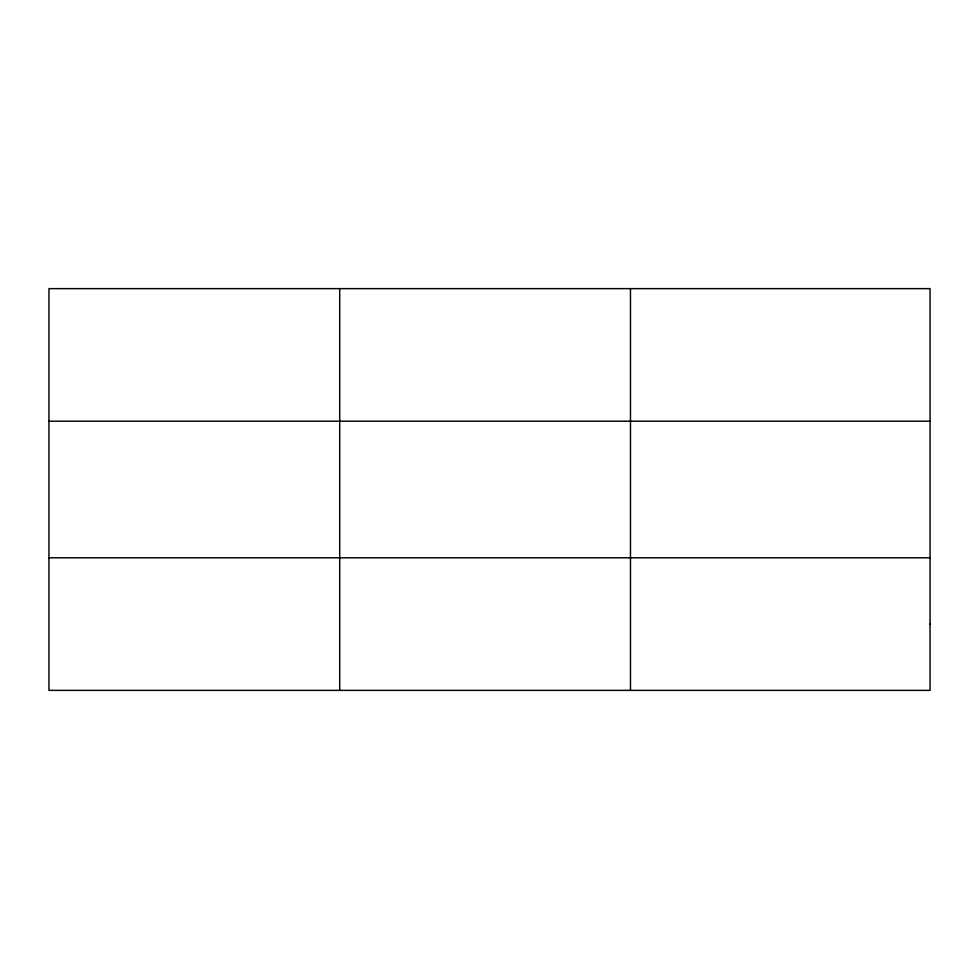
<?xml version="1.0" encoding="UTF-8"?>
<svg xmlns="http://www.w3.org/2000/svg" width="979" height="979" viewBox="0 0 979 979"><rect width="100%" height="100%" fill="white"/><g stroke="black" fill="none" stroke-linecap="round" stroke-linejoin="round"><path stroke-width="1.47" d="M339.713 288.634L339.713 690.366M630.476 288.634L630.476 690.366M48.95 421.203L930.05 421.203M48.95 557.797L930.05 557.797M930.05 624.088L930.05 690.366L48.95 690.366L48.95 288.634L930.05 288.634L930.05 624.088"/></g></svg>
